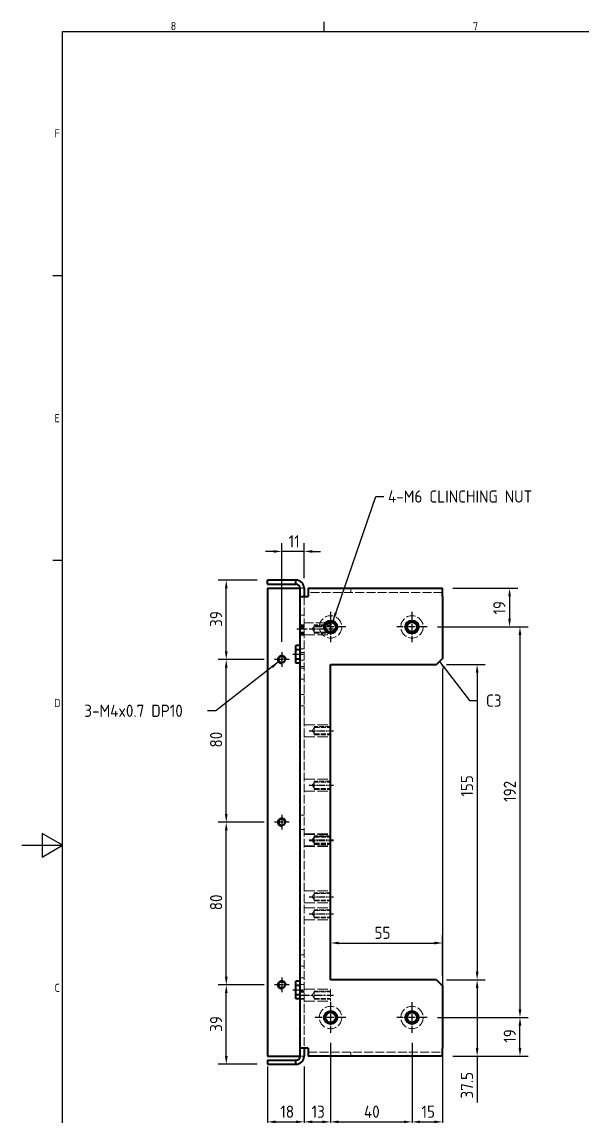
# Model space of a CAD drawing. Header units: millimetres. Extents: x 0 to 1188, y 0 to 840.
# Drawn here: x 0 to 275, y 287 to 825 of the extents above; entities that cross this region are included whole.
import ezdxf

# ---------------------------------------------------------------- set-up
doc = ezdxf.new("R2010")
doc.units = ezdxf.units.MM
doc.header["$LTSCALE"] = 2
doc.linetypes.add('CHAIN', pattern=[0.3543, 0.2362, -0.0295, 0.0591, -0.0295])
doc.linetypes.add('DASHED', pattern=[0.2067, 0.1654, -0.0413])
doc.layers.get('0').update_dxf_attribs({"color": 3, "lineweight": 25})
for name, color, linetype, lineweight in [('가려진 것(ISO)', 2, 'DASHED', 18), ('가시적인 것(ISO)', 3, 'Continuous', 40), ('가시적인 좁은 것(ISO)', 3, 'Continuous', 35), ('경계(ISO)', 7, 'Continuous', 25), ('기호(ISO)', 5, 'Continuous', 25), ('중심 표식(ISO)', 1, 'Continuous', 25), ('중심선(ISO)', 1, 'Continuous', 25), ('치수(ISO)', 2, 'Continuous', 25)]:
    doc.layers.add(name, color=color, linetype=linetype, lineweight=lineweight)
doc.styles.add('문자 텍스트_PSTEK_POSCO', font='isocp.shx')
doc.styles.add('치수 텍스트_PSTEK_POSCO', font='isocp.shx')
doc.dimstyles.new('치수_PSTEK_POSCO', dxfattribs={"dimscale": 2, "dimtxt": 3, "dimasz": 2, "dimexe": 2, "dimexo": 2.5, "dimgap": 1, "dimtad": 1, "dimrnd": 1e-08, "dimdsep": 46, "dimtxsty": '치수 텍스트_PSTEK_POSCO', "dimcen": 0.09, "dimdle": 10, "dimclrd": 7, "dimclre": 7, "dimclrt": 2, "dimadec": 1, "dimazin": 2, "dimtfac": 1, "dimtmove": 0, "dimatfit": 3, "dimfxl": 0, "dimtolj": 1, "dimlwd": -1, "dimlwe": -1, "dimarcsym": 0})
doc.dimstyles.new('치수_PSTEK_POSCO$7', dxfattribs={"dimscale": 2, "dimtxt": 3, "dimasz": 2, "dimexe": 2, "dimexo": 2.5, "dimgap": 1, "dimtad": 1, "dimrnd": 1e-08, "dimdsep": 46, "dimtxsty": '치수 텍스트_PSTEK_POSCO', "dimcen": 0.09, "dimdle": 10, "dimclrd": 7, "dimclre": 7, "dimclrt": 2, "dimadec": 1, "dimazin": 2, "dimtfac": 1, "dimtmove": 0, "dimatfit": 3, "dimfxl": 0, "dimtolj": 1, "dimlwd": -1, "dimlwe": -1, "dimarcsym": 0})

# ---------------------------------------------------------------- blocks, each defined once
blk = doc.blocks.new('경계 Default Border')
at = {"layer": '경계(ISO)'}
for p, q in [((74.25, 410), (74.25, 412.4)), ((10, 350), (7.6, 350)), ((10, 280), (7.6, 280))]:
    blk.add_line(p, q, dxfattribs=at)
at = {"layer": '경계(ISO)', "flags": 128}
for points in [[(10, 10), (10, 410), (584, 410), (584, 10), (10, 10)], [(0, 210), (10, 210), (5, 212.89), (5, 207.11), (10, 210)]]:
    blk.add_lwpolyline(points, dxfattribs=at)
at = {"layer": '경계(ISO)', "color": 2, "char_height": 2, "attachment_point": 7, "style": '문자 텍스트_PSTEK_POSCO'}
for s, insert in [('8', (36.55, 410.38)), ('7', (110.8, 410.4)), ('F', (8.03, 384)), ('E', (8.03, 313.98)), ('D', (7.92, 243.98)), ('C', (8.03, 173.98))]:
    blk.add_mtext(s, dxfattribs=dict(at, insert=insert))
blk = doc.blocks.new('*D21')
at = {"layer": 'Defpoints', "color": 0, "transparency": 16777216}
for p in [(151.66, 371.98), (206.66, 371.98), (206.66, 350.85)]:
    blk.add_point(p, dxfattribs=at)
at = {"layer": '치수(ISO)', "color": 7, "transparency": 16777216}
for p, q in [((155.66, 371.98), (202.66, 371.98)), ((206.66, 355.85), (206.66, 375.98))]:
    blk.add_line(p, q, dxfattribs=at)
for points in [[(155.66, 372.65), (155.66, 371.31), (151.66, 371.98)], [(202.66, 372.65), (202.66, 371.31), (206.66, 371.98)]]:
    blk.add_solid(points, dxfattribs=at)
at = {"layer": '치수(ISO)', "color": 2, "transparency": 16777216, "insert": (173.23, 376.98), "char_height": 6, "attachment_point": 4, "style": '치수 텍스트_PSTEK_POSCO'}
blk.add_mtext('\\A1;55', dxfattribs=at)
blk = doc.blocks.new('*D22')
at = {"layer": 'Defpoints', "color": 0, "transparency": 16777216}
for p in [(203.66, 353.85), (223.66, 353.85), (206.66, 316.35)]:
    blk.add_point(p, dxfattribs=at)
at = {"layer": '치수(ISO)', "color": 7, "transparency": 16777216}
for p, q in [((208.66, 353.85), (227.66, 353.85)), ((223.66, 349.85), (223.66, 320.35)), ((211.66, 316.35), (227.66, 316.35)), ((223.66, 316.35), (223.66, 293.51))]:
    blk.add_line(p, q, dxfattribs=at)
for points in [[(222.99, 349.85), (224.32, 349.85), (223.66, 353.85)], [(222.99, 320.35), (224.32, 320.35), (223.66, 316.35)]]:
    blk.add_solid(points, dxfattribs=at)
at = {"layer": '치수(ISO)', "color": 2, "transparency": 16777216, "insert": (218.66, 295.51), "char_height": 6, "attachment_point": 4, "rotation": 90, "style": '치수 텍스트_PSTEK_POSCO'}
blk.add_mtext('\\A1;37.5', dxfattribs=at)
blk = doc.blocks.new('*D23')
at = {"layer": 'Defpoints', "color": 0, "transparency": 16777216}
for p in [(203.66, 508.85), (203.66, 353.85), (223.66, 353.85)]:
    blk.add_point(p, dxfattribs=at)
at = {"layer": '치수(ISO)', "color": 7, "transparency": 16777216}
for p, q in [((208.66, 508.85), (227.66, 508.85)), ((223.66, 504.85), (223.66, 357.85)), ((208.66, 353.85), (227.66, 353.85))]:
    blk.add_line(p, q, dxfattribs=at)
for points in [[(222.99, 504.85), (224.32, 504.85), (223.66, 508.85)], [(222.99, 357.85), (224.32, 357.85), (223.66, 353.85)]]:
    blk.add_solid(points, dxfattribs=at)
at = {"layer": '치수(ISO)', "color": 2, "transparency": 16777216, "insert": (218.66, 443.93), "char_height": 6, "attachment_point": 4, "rotation": 90, "style": '치수 텍스트_PSTEK_POSCO'}
blk.add_mtext('\\A1;155', dxfattribs=at)
blk = doc.blocks.new('*D24')
at = {"layer": 'Defpoints', "color": 0, "transparency": 16777216}
for p in [(120.66, 316.35), (206.66, 316.35), (206.66, 250.31)]:
    blk.add_point(p, dxfattribs=at)
at = {"layer": '치수(ISO)', "color": 7, "transparency": 16777216}
for p, q in [((120.66, 311.35), (120.66, 246.31)), ((206.66, 311.35), (206.66, 246.31)), ((124.66, 250.31), (202.66, 250.31))]:
    blk.add_line(p, q, dxfattribs=at)
for points in [[(124.66, 250.97), (124.66, 249.64), (120.66, 250.31)], [(202.66, 250.97), (202.66, 249.64), (206.66, 250.31)]]:
    blk.add_solid(points, dxfattribs=at)
at = {"layer": '치수(ISO)', "color": 2, "transparency": 16777216, "insert": (160.21, 255.31), "char_height": 6, "attachment_point": 4, "style": '치수 텍스트_PSTEK_POSCO'}
blk.add_mtext('\\A1;86', dxfattribs=at)
blk = doc.blocks.new('*D25')
at = {"layer": 'Defpoints', "color": 0, "transparency": 16777216}
for p in [(120.66, 316.35), (138.66, 316.35), (138.66, 284.05)]:
    blk.add_point(p, dxfattribs=at)
at = {"layer": '치수(ISO)', "color": 7, "transparency": 16777216}
for p, q in [((120.66, 311.35), (120.66, 280.05)), ((138.66, 311.35), (138.66, 280.05)), ((124.66, 284.05), (134.66, 284.05))]:
    blk.add_line(p, q, dxfattribs=at)
for points in [[(124.66, 284.72), (124.66, 283.39), (120.66, 284.05)], [(134.66, 284.72), (134.66, 283.39), (138.66, 284.05)]]:
    blk.add_solid(points, dxfattribs=at)
at = {"layer": '치수(ISO)', "color": 2, "transparency": 16777216, "insert": (126.96, 289.05), "char_height": 6, "attachment_point": 4, "style": '치수 텍스트_PSTEK_POSCO'}
blk.add_mtext('\\A1;18', dxfattribs=at)
blk = doc.blocks.new('*D26')
at = {"layer": 'Defpoints', "color": 0, "transparency": 16777216}
for p in [(138.66, 316.35), (206.66, 316.35), (206.66, 266.35)]:
    blk.add_point(p, dxfattribs=at)
at = {"layer": '치수(ISO)', "color": 7, "transparency": 16777216}
for p, q in [((138.66, 311.35), (138.66, 262.35)), ((206.66, 311.35), (206.66, 262.35)), ((142.66, 266.35), (202.66, 266.35))]:
    blk.add_line(p, q, dxfattribs=at)
for points in [[(142.66, 267.02), (142.66, 265.69), (138.66, 266.35)], [(202.66, 267.02), (202.66, 265.69), (206.66, 266.35)]]:
    blk.add_solid(points, dxfattribs=at)
at = {"layer": '치수(ISO)', "color": 2, "transparency": 16777216, "insert": (169.18, 271.35), "char_height": 6, "attachment_point": 4, "style": '치수 텍스트_PSTEK_POSCO'}
blk.add_mtext('\\A1;68', dxfattribs=at)
blk = doc.blocks.new('*D27')
at = {"layer": 'Defpoints', "color": 0, "transparency": 16777216}
for p in [(100.41, 351.35), (124.04, 351.35), (120.66, 312.35)]:
    blk.add_point(p, dxfattribs=at)
at = {"layer": '치수(ISO)', "color": 7, "transparency": 16777216}
for p, q in [((119.04, 351.35), (96.41, 351.35)), ((100.41, 316.35), (100.41, 347.35)), ((115.66, 312.35), (96.41, 312.35))]:
    blk.add_line(p, q, dxfattribs=at)
for points in [[(99.74, 347.35), (101.07, 347.35), (100.41, 351.35)], [(99.74, 316.35), (101.07, 316.35), (100.41, 312.35)]]:
    blk.add_solid(points, dxfattribs=at)
at = {"layer": '치수(ISO)', "color": 2, "transparency": 16777216, "insert": (95.41, 328.32), "char_height": 6, "attachment_point": 4, "rotation": 90, "style": '치수 텍스트_PSTEK_POSCO'}
blk.add_mtext('\\A1;39', dxfattribs=at)
blk = doc.blocks.new('*D28')
at = {"layer": 'Defpoints', "color": 0, "transparency": 16777216}
for p in [(100.41, 431.35), (124.04, 431.35), (124.04, 351.35)]:
    blk.add_point(p, dxfattribs=at)
at = {"layer": '치수(ISO)', "color": 7, "transparency": 16777216}
for p, q in [((119.04, 431.35), (96.41, 431.35)), ((100.41, 355.35), (100.41, 427.35)), ((119.04, 351.35), (96.41, 351.35))]:
    blk.add_line(p, q, dxfattribs=at)
for points in [[(99.74, 427.35), (101.07, 427.35), (100.41, 431.35)], [(99.74, 355.35), (101.07, 355.35), (100.41, 351.35)]]:
    blk.add_solid(points, dxfattribs=at)
at = {"layer": '치수(ISO)', "color": 2, "transparency": 16777216, "insert": (95.41, 388.07), "char_height": 6, "attachment_point": 4, "rotation": 90, "style": '치수 텍스트_PSTEK_POSCO'}
blk.add_mtext('\\A1;80', dxfattribs=at)
blk = doc.blocks.new('*D29')
at = {"layer": 'Defpoints', "color": 0, "transparency": 16777216}
for p in [(100.41, 511.35), (124.04, 511.35), (124.04, 431.35)]:
    blk.add_point(p, dxfattribs=at)
at = {"layer": '치수(ISO)', "color": 7, "transparency": 16777216}
for p, q in [((119.04, 511.35), (96.41, 511.35)), ((100.41, 435.35), (100.41, 507.35)), ((119.04, 431.35), (96.41, 431.35))]:
    blk.add_line(p, q, dxfattribs=at)
for points in [[(99.74, 507.35), (101.07, 507.35), (100.41, 511.35)], [(99.74, 435.35), (101.07, 435.35), (100.41, 431.35)]]:
    blk.add_solid(points, dxfattribs=at)
at = {"layer": '치수(ISO)', "color": 2, "transparency": 16777216, "insert": (95.41, 468.07), "char_height": 6, "attachment_point": 4, "rotation": 90, "style": '치수 텍스트_PSTEK_POSCO'}
blk.add_mtext('\\A1;80', dxfattribs=at)
blk = doc.blocks.new('*D30')
at = {"layer": 'Defpoints', "color": 0, "transparency": 16777216}
for p in [(100.41, 550.35), (120.66, 550.35), (124.04, 511.35)]:
    blk.add_point(p, dxfattribs=at)
at = {"layer": '치수(ISO)', "color": 7, "transparency": 16777216}
for p, q in [((115.66, 550.35), (96.41, 550.35)), ((100.41, 515.35), (100.41, 546.35)), ((119.04, 511.35), (96.41, 511.35))]:
    blk.add_line(p, q, dxfattribs=at)
for points in [[(99.74, 546.35), (101.07, 546.35), (100.41, 550.35)], [(99.74, 515.35), (101.07, 515.35), (100.41, 511.35)]]:
    blk.add_solid(points, dxfattribs=at)
at = {"layer": '치수(ISO)', "color": 2, "transparency": 16777216, "insert": (95.41, 527.36), "char_height": 6, "attachment_point": 4, "rotation": 90, "style": '치수 텍스트_PSTEK_POSCO'}
blk.add_mtext('\\A1;39', dxfattribs=at)
blk = doc.blocks.new('*D31')
at = {"layer": 'Defpoints', "color": 0, "transparency": 16777216}
for p in [(206.66, 546.35), (199.16, 527.35), (239.58, 527.35)]:
    blk.add_point(p, dxfattribs=at)
at = {"layer": '치수(ISO)', "color": 7, "transparency": 16777216}
for p, q in [((211.66, 546.35), (243.58, 546.35)), ((239.58, 542.35), (239.58, 531.35)), ((204.16, 527.35), (243.58, 527.35))]:
    blk.add_line(p, q, dxfattribs=at)
for points in [[(238.91, 542.35), (240.24, 542.35), (239.58, 546.35)], [(238.91, 531.35), (240.24, 531.35), (239.58, 527.35)]]:
    blk.add_solid(points, dxfattribs=at)
at = {"layer": '치수(ISO)', "color": 2, "transparency": 16777216, "insert": (234.58, 533.44), "char_height": 6, "attachment_point": 4, "rotation": 90, "style": '치수 텍스트_PSTEK_POSCO'}
blk.add_mtext('\\A1;19', dxfattribs=at)
blk = doc.blocks.new('*D32')
at = {"layer": 'Defpoints', "color": 0, "transparency": 16777216}
for p in [(199.16, 335.35), (244.71, 335.35), (206.66, 316.35)]:
    blk.add_point(p, dxfattribs=at)
at = {"layer": '치수(ISO)', "color": 7, "transparency": 16777216}
for p, q in [((204.16, 335.35), (248.71, 335.35)), ((244.71, 320.35), (244.71, 331.35)), ((211.66, 316.35), (248.71, 316.35))]:
    blk.add_line(p, q, dxfattribs=at)
for points in [[(244.04, 331.35), (245.38, 331.35), (244.71, 335.35)], [(244.04, 320.35), (245.38, 320.35), (244.71, 316.35)]]:
    blk.add_solid(points, dxfattribs=at)
at = {"layer": '치수(ISO)', "color": 2, "transparency": 16777216, "insert": (239.71, 322.94), "char_height": 6, "attachment_point": 4, "rotation": 90, "style": '치수 텍스트_PSTEK_POSCO'}
blk.add_mtext('\\A1;19', dxfattribs=at)
blk = doc.blocks.new('*D33')
at = {"layer": 'Defpoints', "color": 0, "transparency": 16777216}
for p in [(206.66, 511.85), (191.66, 327.85), (206.66, 284.05)]:
    blk.add_point(p, dxfattribs=at)
at = {"layer": '치수(ISO)', "color": 7, "transparency": 16777216}
for p, q in [((206.66, 506.85), (206.66, 280.05)), ((191.66, 322.85), (191.66, 280.05)), ((195.66, 284.05), (202.66, 284.05))]:
    blk.add_line(p, q, dxfattribs=at)
for points in [[(195.66, 284.72), (195.66, 283.39), (191.66, 284.05)], [(202.66, 284.72), (202.66, 283.39), (206.66, 284.05)]]:
    blk.add_solid(points, dxfattribs=at)
at = {"layer": '치수(ISO)', "color": 2, "transparency": 16777216, "insert": (196.33, 289.05), "char_height": 6, "attachment_point": 4, "style": '치수 텍스트_PSTEK_POSCO'}
blk.add_mtext('\\A1;15', dxfattribs=at)
blk = doc.blocks.new('*D34')
at = {"layer": 'Defpoints', "color": 0, "transparency": 16777216}
for p in [(199.16, 527.35), (199.16, 335.35), (244.71, 335.35)]:
    blk.add_point(p, dxfattribs=at)
at = {"layer": '치수(ISO)', "color": 7, "transparency": 16777216}
for p, q in [((204.16, 527.35), (248.71, 527.35)), ((244.71, 523.35), (244.71, 339.35)), ((204.16, 335.35), (248.71, 335.35))]:
    blk.add_line(p, q, dxfattribs=at)
for points in [[(244.04, 523.35), (245.38, 523.35), (244.71, 527.35)], [(244.04, 339.35), (245.38, 339.35), (244.71, 335.35)]]:
    blk.add_solid(points, dxfattribs=at)
at = {"layer": '치수(ISO)', "color": 2, "transparency": 16777216, "insert": (239.71, 441.36), "char_height": 6, "attachment_point": 4, "rotation": 90, "style": '치수 텍스트_PSTEK_POSCO'}
blk.add_mtext('\\A1;192', dxfattribs=at)
blk = doc.blocks.new('*D35')
at = {"layer": 'Defpoints', "color": 0, "transparency": 16777216}
for p in [(151.66, 327.85), (191.66, 327.85), (191.66, 284.05)]:
    blk.add_point(p, dxfattribs=at)
at = {"layer": '치수(ISO)', "color": 7, "transparency": 16777216}
for p, q in [((151.66, 322.85), (151.66, 280.05)), ((191.66, 322.85), (191.66, 280.05)), ((155.66, 284.05), (187.66, 284.05))]:
    blk.add_line(p, q, dxfattribs=at)
for points in [[(155.66, 284.72), (155.66, 283.39), (151.66, 284.05)], [(187.66, 284.72), (187.66, 283.39), (191.66, 284.05)]]:
    blk.add_solid(points, dxfattribs=at)
at = {"layer": '치수(ISO)', "color": 2, "transparency": 16777216, "insert": (168.06, 289.05), "char_height": 6, "attachment_point": 4, "style": '치수 텍스트_PSTEK_POSCO'}
blk.add_mtext('\\A1;40', dxfattribs=at)
blk = doc.blocks.new('*D36')
at = {"layer": 'Defpoints', "color": 0, "transparency": 16777216}
for p in [(151.66, 327.85), (138.66, 316.35), (151.66, 284.05)]:
    blk.add_point(p, dxfattribs=at)
at = {"layer": '치수(ISO)', "color": 7, "transparency": 16777216}
for p, q in [((151.66, 322.85), (151.66, 280.05)), ((138.66, 311.35), (138.66, 280.05)), ((142.66, 284.05), (147.66, 284.05))]:
    blk.add_line(p, q, dxfattribs=at)
for points in [[(142.66, 284.72), (142.66, 283.39), (138.66, 284.05)], [(147.66, 284.72), (147.66, 283.39), (151.66, 284.05)]]:
    blk.add_solid(points, dxfattribs=at)
at = {"layer": '치수(ISO)', "color": 2, "transparency": 16777216, "insert": (142.33, 289.05), "char_height": 6, "attachment_point": 4, "style": '치수 텍스트_PSTEK_POSCO'}
blk.add_mtext('\\A1;13', dxfattribs=at)
blk = doc.blocks.new('*D83')
at = {"layer": 'Defpoints', "color": 0, "transparency": 16777216}
for p in [(127.66, 564.48), (138.66, 546.35), (127.66, 514.97)]:
    blk.add_point(p, dxfattribs=at)
at = {"layer": '치수(ISO)', "color": 7, "transparency": 16777216}
for p, q in [((127.66, 519.97), (127.66, 568.48)), ((138.66, 551.35), (138.66, 568.48)), ((123.66, 564.48), (119.66, 564.48)), ((138.66, 564.48), (127.66, 564.48)), ((142.66, 564.48), (146.66, 564.48))]:
    blk.add_line(p, q, dxfattribs=at)
for points in [[(123.66, 565.14), (123.66, 563.81), (127.66, 564.48)], [(142.66, 565.14), (142.66, 563.81), (138.66, 564.48)]]:
    blk.add_solid(points, dxfattribs=at)
at = {"layer": '치수(ISO)', "color": 2, "transparency": 16777216, "insert": (131.06, 569.48), "char_height": 6, "attachment_point": 4, "style": '치수 텍스트_PSTEK_POSCO'}
blk.add_mtext('\\A1;11', dxfattribs=at)

msp = doc.modelspace()

# ---------------------------------------------------------------- linework, layer by layer
at = {"layer": '가려진 것(ISO)', "ltscale": 1.904597}
for p, q in [((136.658, 546.354), (138.658, 546.354)), ((161.658, 546.354), (161.658, 544.354)), ((136.658, 533.104), (138.658, 533.104)), ((138.658, 528.354), (136.658, 528.354)), ((136.658, 527.975), (138.658, 527.975)), ((136.658, 527.604), (138.658, 527.604)), ((138.658, 527.354), (136.658, 527.354)), ((136.658, 526.975), (138.658, 526.975)), ((136.658, 524.733), (138.658, 524.733)), ((136.658, 524.354), (138.658, 524.354)), ((136.658, 523.733), (138.658, 523.733)), ((136.658, 523.354), (138.658, 523.354)), ((136.658, 516.604), (138.658, 516.604)), ((136.658, 516.354), (134.658, 516.354)), ((136.658, 515.921), (134.658, 515.921)), ((136.658, 511.787), (134.658, 511.787)), ((134.658, 511.354), (136.658, 511.354)), ((136.658, 514.854), (138.658, 514.854)), ((136.658, 511.104), (138.658, 511.104)), ((136.658, 507.854), (138.658, 507.854)), ((136.658, 507.104), (138.658, 507.104)), ((136.658, 501.604), (138.658, 501.604)), ((136.658, 494.104), (138.658, 494.104)), ((136.658, 488.604), (138.658, 488.604)), ((136.658, 434.854), (138.658, 434.854)), ((136.658, 427.854), (138.658, 427.854)), ((136.658, 366.104), (138.658, 366.104)), ((136.658, 360.604), (138.658, 360.604)), ((136.658, 351.354), (134.658, 351.354)), ((136.658, 350.921), (134.658, 350.921)), ((136.658, 354.854), (138.658, 354.854)), ((136.658, 351.604), (138.658, 351.604)), ((136.658, 346.787), (134.658, 346.787)), ((134.658, 346.354), (136.658, 346.354)), ((138.658, 348.354), (136.658, 348.354)), ((136.658, 347.975), (138.658, 347.975)), ((136.658, 347.854), (138.658, 347.854)), ((136.658, 346.104), (138.658, 346.104)), ((136.658, 344.733), (138.658, 344.733)), ((136.658, 344.354), (138.658, 344.354)), ((161.658, 318.354), (161.658, 316.354)), ((136.658, 316.354), (138.658, 316.354))]:
    msp.add_line(p, q, dxfattribs=at)
at = {"layer": '가려진 것(ISO)', "ltscale": 13.304306}
for p, q in [((206.658, 544.354), (140.658, 544.354)), ((140.658, 318.354), (206.658, 318.354))]:
    msp.add_line(p, q, dxfattribs=at)
at = {"layer": '가려진 것(ISO)', "ltscale": 13.097809}
msp.add_line((138.658, 542.354), (138.658, 320.354), dxfattribs=at)
at = {"layer": '가려진 것(ISO)', "ltscale": 13.912387}
msp.add_line((138.658, 529.304), (150.161, 529.304), dxfattribs=at)
at = {"layer": '가려진 것(ISO)', "ltscale": 1.800898}
for p, q in [((142.684, 526.354), (143.658, 527.975)), ((142.684, 526.354), (143.658, 524.733)), ((142.684, 476.354), (143.658, 477.975)), ((142.684, 476.354), (143.658, 474.733)), ((142.684, 449.504), (143.658, 451.125)), ((142.684, 449.504), (143.658, 447.883)), ((142.684, 422.654), (143.658, 424.275)), ((142.684, 422.354), (143.658, 423.975)), ((142.684, 422.654), (143.658, 421.033)), ((142.684, 422.354), (143.658, 420.733)), ((142.684, 394.654), (143.658, 396.275)), ((142.684, 394.654), (143.658, 393.033)), ((142.684, 386.354), (143.658, 387.975)), ((142.684, 386.354), (143.658, 384.733)), ((142.684, 346.354), (143.658, 347.975)), ((142.684, 346.354), (143.658, 344.733))]:
    msp.add_line(p, q, dxfattribs=at)
at = {"layer": '가려진 것(ISO)', "ltscale": 7.618686}
for p, q in [((151.658, 528.354), (143.658, 528.354)), ((143.658, 527.975), (151.658, 527.975)), ((143.658, 524.733), (151.658, 524.733)), ((143.658, 524.354), (151.658, 524.354)), ((151.658, 478.354), (143.658, 478.354)), ((143.658, 477.975), (151.658, 477.975)), ((143.658, 474.733), (151.658, 474.733)), ((143.658, 474.354), (151.658, 474.354)), ((151.658, 451.504), (143.658, 451.504)), ((143.658, 451.125), (151.658, 451.125)), ((143.658, 447.883), (151.658, 447.883)), ((143.658, 447.504), (151.658, 447.504)), ((151.658, 424.654), (143.658, 424.654)), ((151.658, 424.354), (143.658, 424.354)), ((143.658, 424.275), (151.658, 424.275)), ((143.658, 423.975), (151.658, 423.975)), ((143.658, 421.033), (151.658, 421.033)), ((143.658, 420.733), (151.658, 420.733)), ((143.658, 420.654), (151.658, 420.654)), ((143.658, 420.354), (151.658, 420.354)), ((151.658, 396.654), (143.658, 396.654)), ((143.658, 396.275), (151.658, 396.275)), ((143.658, 393.033), (151.658, 393.033)), ((143.658, 392.654), (151.658, 392.654)), ((151.658, 388.354), (143.658, 388.354)), ((143.658, 387.975), (151.658, 387.975)), ((143.658, 384.733), (151.658, 384.733)), ((143.658, 384.354), (151.658, 384.354)), ((151.658, 348.354), (143.658, 348.354)), ((143.658, 347.975), (151.658, 347.975)), ((143.658, 344.733), (151.658, 344.733)), ((143.658, 344.354), (151.658, 344.354))]:
    msp.add_line(p, q, dxfattribs=at)
at = {"layer": '가려진 것(ISO)', "ltscale": 5.983681}
for p, q in [((143.658, 524.354), (143.658, 528.354)), ((143.658, 474.354), (143.658, 478.354)), ((143.658, 447.504), (143.658, 451.504)), ((143.658, 420.654), (143.658, 424.654)), ((143.658, 392.654), (143.658, 396.654)), ((143.658, 384.354), (143.658, 388.354)), ((143.658, 344.354), (143.658, 348.354))]:
    msp.add_line(p, q, dxfattribs=at)
at = {"layer": '가려진 것(ISO)', "ltscale": 15.72327}
for p, q in [((138.658, 523.404), (151.658, 523.404)), ((138.658, 479.304), (151.658, 479.304)), ((138.658, 473.404), (151.658, 473.404)), ((138.658, 452.454), (151.658, 452.454)), ((138.658, 446.554), (151.658, 446.554)), ((138.658, 425.604), (151.658, 425.604)), ((138.658, 425.304), (151.658, 425.304)), ((138.658, 419.704), (151.658, 419.704)), ((138.658, 419.404), (151.658, 419.404)), ((138.658, 397.604), (151.658, 397.604)), ((138.658, 391.704), (151.658, 391.704)), ((138.658, 389.304), (151.658, 389.304)), ((138.658, 383.404), (151.658, 383.404)), ((138.658, 349.304), (151.658, 349.304)), ((138.658, 343.404), (151.658, 343.404))]:
    msp.add_line(p, q, dxfattribs=at)
at = {"layer": '가려진 것(ISO)', "ltscale": 2.960037}
msp.add_line((151.658, 524.895), (151.658, 523.404), dxfattribs=at)
at = {"layer": '가려진 것(ISO)', "ltscale": 1.056647}
msp.add_line((143.658, 420.354), (143.658, 420.654), dxfattribs=at)
at = {"layer": '가려진 것(ISO)', "ltscale": 11.209118}
msp.add_line((151.658, 349.304), (151.658, 343.404), dxfattribs=at)
at = {"layer": '가려진 것(ISO)', "ltscale": 13.932237}
for centre in [(151.658, 527.354), (191.658, 527.354), (151.658, 335.354), (191.658, 335.354)]:
    msp.add_circle(centre, 5.5, dxfattribs=at)
at = {"layer": '가시적인 것(ISO)'}
for p, q in [((134.658, 550.354), (120.658, 550.354)), ((120.658, 548.354), (120.658, 550.354)), ((134.658, 548.354), (134.658, 550.354)), ((120.658, 548.354), (134.658, 548.354)), ((120.658, 546.354), (134.658, 546.354)), ((120.658, 546.354), (120.658, 316.354)), ((134.658, 546.354), (136.658, 546.354)), ((136.658, 542.354), (136.658, 546.354)), ((138.658, 546.354), (138.658, 542.354)), ((140.658, 546.354), (206.658, 546.354)), ((140.658, 546.354), (140.658, 542.354)), ((206.658, 542.354), (206.658, 546.354)), ((136.658, 542.354), (140.658, 542.354)), ((136.658, 320.354), (136.658, 542.354)), ((206.658, 542.354), (206.658, 511.854)), ((150.161, 529.304), (151.658, 529.304)), ((151.658, 529.304), (151.658, 524.895)), ((134.658, 509.504), (134.658, 518.204)), ((136.658, 518.204), (134.658, 518.204)), ((206.658, 511.854), (203.658, 508.854)), ((136.658, 509.504), (134.658, 509.504)), ((151.658, 508.854), (203.658, 508.854)), ((151.658, 353.854), (151.658, 508.854)), ((134.658, 344.504), (134.658, 353.204)), ((136.658, 353.204), (134.658, 353.204)), ((203.658, 353.854), (151.658, 353.854)), ((203.658, 353.854), (206.658, 350.854)), ((206.658, 350.854), (206.658, 320.354)), ((136.658, 344.504), (134.658, 344.504)), ((136.658, 316.354), (136.658, 320.354)), ((140.658, 320.354), (136.658, 320.354)), ((138.658, 320.354), (138.658, 316.354)), ((140.658, 320.354), (140.658, 316.354)), ((206.658, 316.354), (206.658, 320.354)), ((120.658, 316.354), (134.658, 316.354)), ((120.658, 314.354), (134.658, 314.354)), ((120.658, 314.354), (120.658, 312.354)), ((120.658, 312.354), (134.658, 312.354)), ((134.658, 316.354), (136.658, 316.354)), ((134.658, 312.354), (134.658, 314.354)), ((206.658, 316.354), (140.658, 316.354))]:
    msp.add_line(p, q, dxfattribs=at)
for centre, radius in [((151.658, 527.354), 3.25), ((151.658, 527.354), 2.458), ((191.658, 527.354), 3.25), ((191.658, 527.354), 2.458), ((127.658, 511.354), 1.621), ((127.658, 431.354), 1.621), ((127.658, 351.354), 1.621), ((151.658, 335.354), 3.25), ((151.658, 335.354), 2.458), ((191.658, 335.354), 3.25), ((191.658, 335.354), 2.458)]:
    msp.add_circle(centre, radius, dxfattribs=at)
for centre, radius, start, end in [((134.658, 546.354), 4, 0, 90), ((134.658, 546.354), 2, 0, 90), ((134.658, 316.354), 4, 270, 0), ((134.658, 316.354), 2, 270, 0)]:
    msp.add_arc(centre, radius, start, end, dxfattribs=at)
at = {"layer": '가시적인 좁은 것(ISO)'}
for centre, radius in [((151.658, 527.354), 3), ((191.658, 527.354), 3), ((127.658, 511.354), 2), ((127.658, 431.354), 2), ((127.658, 351.354), 2), ((151.658, 335.354), 3), ((191.658, 335.354), 3)]:
    msp.add_arc(centre, radius, 10, 280, dxfattribs=at)
at = {"layer": '중심 표식(ISO)', "linetype": 'CHAIN', "ltscale": 8.333956}
for p, q in [((151.658, 534.854), (151.658, 519.854)), ((191.658, 534.854), (191.658, 519.854)), ((159.158, 527.354), (144.158, 527.354)), ((199.158, 527.354), (184.158, 527.354)), ((151.658, 342.854), (151.658, 327.854)), ((191.658, 342.854), (191.658, 327.854)), ((159.158, 335.354), (144.158, 335.354)), ((199.158, 335.354), (184.158, 335.354))]:
    msp.add_line(p, q, dxfattribs=at)
at = {"layer": '중심 표식(ISO)', "linetype": 'CHAIN', "ltscale": 4.023582}
for p, q in [((131.279, 511.354), (124.037, 511.354)), ((127.658, 514.975), (127.658, 507.733)), ((131.279, 431.354), (124.037, 431.354)), ((127.658, 434.975), (127.658, 427.733)), ((131.279, 351.354), (124.037, 351.354)), ((127.658, 354.975), (127.658, 347.733))]:
    msp.add_line(p, q, dxfattribs=at)
at = {"layer": '중심선(ISO)', "linetype": 'CHAIN', "ltscale": 2.777919}
for p, q in [((135.158, 526.354), (140.158, 526.354)), ((138.158, 513.854), (133.158, 513.854)), ((138.158, 348.854), (133.158, 348.854))]:
    msp.add_line(p, q, dxfattribs=at)
at = {"layer": '중심선(ISO)', "linetype": 'CHAIN', "ltscale": 6.652696}
for p, q in [((141.184, 526.354), (153.158, 526.354)), ((141.184, 476.354), (153.158, 476.354)), ((141.184, 449.504), (153.158, 449.504)), ((141.184, 422.654), (153.158, 422.654)), ((141.184, 422.354), (153.158, 422.354)), ((141.184, 394.654), (153.158, 394.654)), ((141.184, 386.354), (153.158, 386.354))]:
    msp.add_line(p, q, dxfattribs=at)
at = {"layer": '중심선(ISO)', "linetype": 'CHAIN', "ltscale": 8.88956}
msp.add_line((137.158, 346.354), (153.158, 346.354), dxfattribs=at)

# ---------------------------------------------------------------- block references
at = {"xscale": 2, "yscale": 2, "zscale": 2}
msp.add_blockref('경계 Default Border', (0, 0), dxfattribs=at)

# ---------------------------------------------------------------- texts
at = {"layer": '기호(ISO)', "color": 2, "insert": (179.874, 591.466), "char_height": 6, "width": 81.354, "attachment_point": 4, "style": '치수 텍스트_PSTEK_POSCO'}
msp.add_mtext('{\\fISOCP|b0|i0;\\H6.0000;4-M6 CLINCHING NUT}', dxfattribs=at)
at = {"layer": '기호(ISO)', "color": 2, "insert": (227.982, 491.148), "char_height": 6, "attachment_point": 4, "style": '치수 텍스트_PSTEK_POSCO'}
msp.add_mtext('{C3}', dxfattribs=at)
at = {"layer": '기호(ISO)', "color": 2, "insert": (30.659, 486.135), "char_height": 6, "width": 58.59927, "attachment_point": 4, "line_spacing_factor": 0.525, "style": '치수 텍스트_PSTEK_POSCO'}
msp.add_mtext('{3-M4x0.7 DP10}', dxfattribs=at)

# ---------------------------------------------------------------- dimensions: what is measured, and where the dimension line sits
at = {"layer": '치수(ISO)', "color": 7}
for base, p1, p2, angle, override, picture, middle in [((127.658, 564.475), (138.658, 546.354), (127.658, 514.975), 180, {"dimdec": 2, "dimtp": 0, "dimtm": 0, "dimtdec": 2, "dimtofl": 1, "dimatfit": 1}, '*D83', (133.158, 564.475)), ((100.405, 550.354), (124.037, 511.354), (120.658, 550.354), 90, {"dimdec": 2, "dimtp": 0, "dimtm": 0, "dimtdec": 2, "dimtofl": 0, "dimatfit": 1}, '*D30', (100.405, 530.874)), ((239.576, 527.354), (206.658, 546.354), (199.158, 527.354), 90, {"dimdec": 2, "dimtp": 0, "dimtm": 0, "dimtdec": 2, "dimtofl": 0, "dimatfit": 1}, '*D31', (239.576, 536.354)), ((244.709, 335.354), (199.158, 527.354), (199.158, 335.354), 90, {"dimdec": 2, "dimtp": 0, "dimtm": 0, "dimtdec": 2, "dimtofl": 0, "dimatfit": 1}, '*D34', (244.709, 446.354)), ((100.405, 511.354), (124.037, 431.354), (124.037, 511.354), 90, {"dimdec": 2, "dimtp": 0, "dimtm": 0, "dimtdec": 2, "dimtofl": 0, "dimatfit": 1}, '*D29', (100.405, 471.374)), ((206.658, 284.052), (191.658, 327.854), (206.658, 511.854), 180, {"dimdec": 2, "dimtp": 0, "dimtm": 0, "dimtdec": 2, "dimtofl": 0, "dimatfit": 1}, '*D33', (199.158, 284.052)), ((223.658, 353.854), (203.658, 508.854), (203.658, 353.854), 270, {"dimdec": 2, "dimtp": 0, "dimtm": 0, "dimtdec": 2, "dimtofl": 0, "dimatfit": 1}, '*D23', (223.658, 448.854)), ((100.405, 431.354), (124.037, 351.354), (124.037, 431.354), 90, {"dimdec": 2, "dimtp": 0, "dimtm": 0, "dimtdec": 2, "dimtofl": 0, "dimatfit": 1}, '*D28', (100.405, 391.374)), ((100.405, 351.354), (120.658, 312.354), (124.037, 351.354), 90, {"dimdec": 2, "dimtp": 0, "dimtm": 0, "dimtdec": 2, "dimtofl": 0, "dimatfit": 1}, '*D27', (100.405, 331.834)), ((223.658, 353.854), (206.658, 316.354), (203.658, 353.854), 90, {"dimdec": 2, "dimtp": 0, "dimtm": 0, "dimtdec": 2, "dimtofl": 0, "dimatfit": 2}, '*D22', (223.658, 301.933)), ((244.709, 335.354), (206.658, 316.354), (199.158, 335.354), 90, {"dimdec": 2, "dimtp": 0, "dimtm": 0, "dimtdec": 2, "dimtofl": 0, "dimatfit": 1}, '*D32', (244.709, 325.854)), ((151.658, 284.052), (138.658, 316.354), (151.658, 327.854), 180, {"dimdec": 2, "dimtp": 0, "dimtm": 0, "dimtdec": 2, "dimtofl": 0, "dimatfit": 1}, '*D36', (145.158, 284.052)), ((191.658, 284.052), (151.658, 327.854), (191.658, 327.854), 180, {"dimdec": 2, "dimtp": 0, "dimtm": 0, "dimtdec": 2, "dimtofl": 0, "dimatfit": 1}, '*D35', (171.658, 284.052)), ((206.658, 250.307), (120.658, 316.354), (206.658, 316.354), 180, {"dimdec": 2, "dimtp": 0, "dimtm": 0, "dimtdec": 2, "dimtofl": 0, "dimatfit": 1}, '*D24', (163.658, 250.307)), ((138.658, 284.052), (120.658, 316.354), (138.658, 316.354), 180, {"dimdec": 2, "dimtp": 0, "dimtm": 0, "dimtdec": 2, "dimtofl": 0, "dimatfit": 1}, '*D25', (129.658, 284.052)), ((206.658, 266.354), (138.658, 316.354), (206.658, 316.354), 180, {"dimdec": 2, "dimtp": 0, "dimtm": 0, "dimtdec": 2, "dimtofl": 0, "dimatfit": 1}, '*D26', (172.658, 266.354))]:
    dim = msp.add_linear_dim(base=base, p1=p1, p2=p2, angle=angle, dimstyle='치수_PSTEK_POSCO', override=override, dxfattribs=at)
    dim.commit()
    dim.dimension.update_dxf_attribs({"geometry": picture, "text_midpoint": middle, "dimtype": 160})
dim = msp.add_linear_dim(base=(206.658, 371.98), p1=(151.658, 371.98), p2=(206.658, 350.854), dimstyle='치수_PSTEK_POSCO', override={"dimdec": 2, "dimse1": 1, "dimtp": 0, "dimtm": 0, "dimtdec": 2, "dimtofl": 0, "dimatfit": 1}, dxfattribs=at)
dim.commit()
dim.dimension.update_dxf_attribs({"geometry": '*D21', "text_midpoint": (176.658, 371.98), "dimtype": 160})

# ---------------------------------------------------------------- leaders
at = {"layer": '기호(ISO)', "color": 7, "annotation_type": 0, "has_hookline": 1}
for points, hookline_direction, text_width in [([(152.874, 530.368), (173.874, 591.466), (177.874, 591.466)], 0, 79.429), ([(126.071, 510.138), (95.258, 486.135), (91.258, 486.135)], 1, 50.405), ([(205.158, 510.354), (219.982, 491.148), (223.982, 491.148)], 0, 7.128)]:
    msp.add_leader(points, dimstyle='치수_PSTEK_POSCO$7', override={"dimtad": 0}, dxfattribs=dict(at, hookline_direction=hookline_direction, text_width=text_width))

doc.saveas('drawing.dxf')
